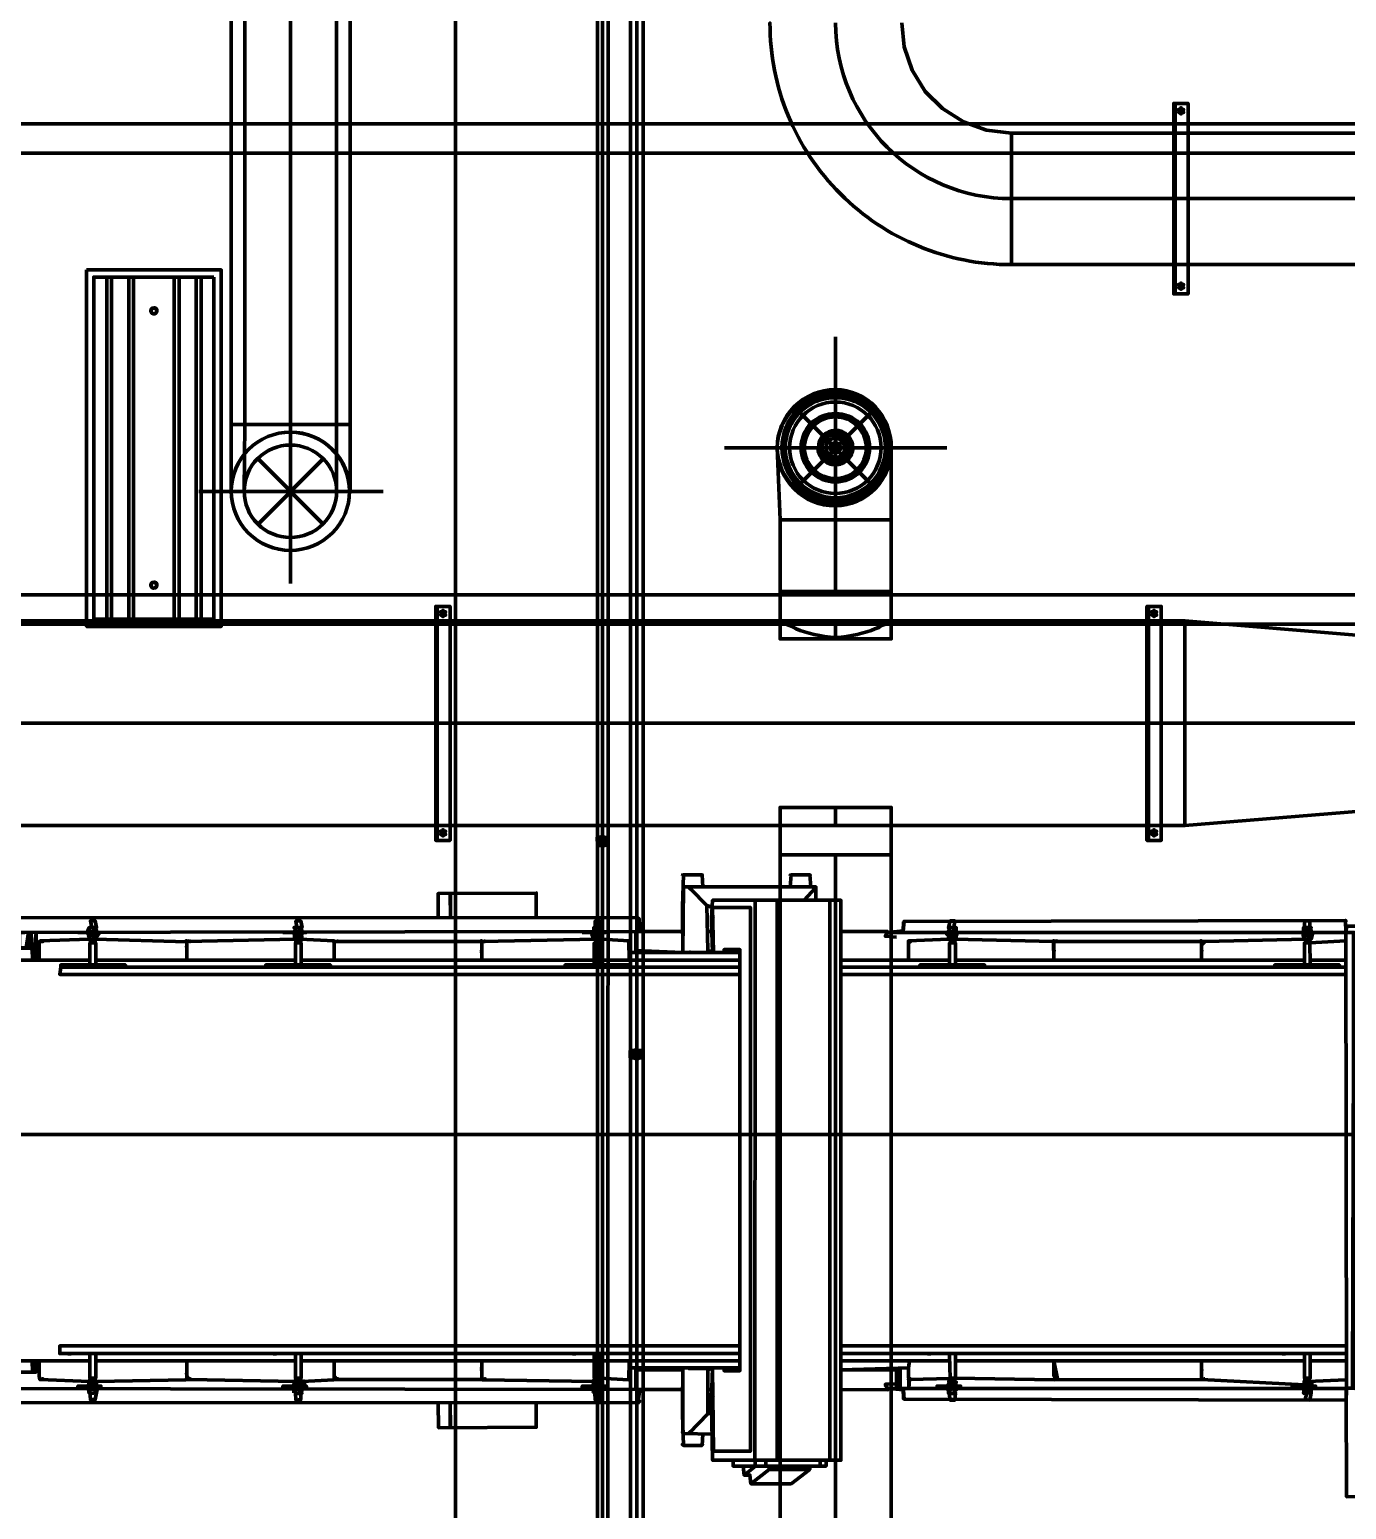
# Model space of a CAD drawing. Extents: x 0 to 1153, y 0 to 816.
# Drawn here: x 529.35 to 558.45, y 500.72 to 533.44 of the extents above; entities that cross this region are included whole.
import ezdxf

# ---------------------------------------------------------------- set-up
doc = ezdxf.new("R2010")
doc.units = 0
doc.header["$MEASUREMENT"] = 0
for name, color, linetype in [('Arch', 7, 'Continuous'), ('EQUIPMENTS', 7, 'Continuous'), ('Hatch', 7, 'Continuous'), ('HVAC', 7, 'Continuous'), ('PIPE', 7, 'Continuous')]:
    doc.layers.add(name, color=color, linetype=linetype)

msp = doc.modelspace()

# ---------------------------------------------------------------- linework, layer by layer
at = {"layer": 'Arch', "color": 11, "linetype": 'Continuous', "lineweight": 211}
msp.add_line((538.755, 361.77), (538.755, 717.391), dxfattribs=at)
at = {"layer": 'EQUIPMENTS', "color": 251, "linetype": 'Continuous', "lineweight": 211}
msp.add_line((113.961, 509.016), (613.981, 509.016), dxfattribs=at)
for points in [[(113.961, 533.94), (486.188, 533.94), (486.505, 531.357), (645.329, 531.357)], [(113.961, 533.294), (486.188, 533.294), (486.505, 530.712), (645.329, 530.712)], [(113.961, 523.526), (486.188, 523.526), (486.505, 520.943), (632.852, 520.943)], [(113.961, 522.88), (486.188, 522.88), (486.505, 520.298), (632.852, 520.298)]]:
    msp.add_lwpolyline(points, dxfattribs=at)
at = {"layer": 'Hatch', "color": 5, "linetype": 'Continuous', "lineweight": 211}
for p, q in [((531.051, 527.971), (531.051, 520.404)), ((531.156, 527.971), (531.156, 520.404)), ((531.537, 527.971), (531.537, 520.404)), ((531.643, 527.971), (531.643, 520.404)), ((532.543, 527.971), (532.543, 520.404)), ((532.649, 527.971), (532.649, 520.404)), ((533.03, 527.971), (533.03, 520.404)), ((533.135, 527.971), (533.135, 520.404))]:
    msp.add_line(p, q, dxfattribs=at)
at = {"layer": 'Hatch', "color": 251, "linetype": 'Continuous', "lineweight": 211}
for p, q in [((543.772, 514.032), (543.782, 514.032)), ((545.867, 501.809), (545.867, 514.191)), ((547.031, 514.191), (547.031, 501.809)), ((530.691, 513.736), (530.797, 513.736)), ((535.231, 513.736), (535.337, 513.736)), ((541.846, 513.736), (541.941, 513.736)), ((543.772, 513.937), (543.782, 513.937)), ((543.782, 513.853), (543.772, 513.853)), ((549.688, 513.736), (549.794, 513.736)), ((557.53, 513.736), (557.636, 513.736)), ((535.358, 513.514), (535.358, 513.503)), ((541.972, 513.514), (541.972, 513.503)), ((544.333, 513.503), (544.438, 513.503)), ((541.803, 513.334), (541.814, 513.334)), ((544.798, 513.101), (544.798, 513.038)), ((557.498, 513.334), (557.509, 513.334)), ((530.013, 512.71), (545.042, 512.71)), ((530.225, 512.71), (530.225, 512.762)), ((530.807, 512.868), (535.22, 512.868)), ((534.765, 512.71), (534.765, 512.762)), ((535.347, 512.868), (541.824, 512.868)), ((541.38, 512.71), (541.38, 512.762)), ((541.962, 512.868), (545.042, 512.868)), ((547.275, 512.868), (549.677, 512.868)), ((558.43, 512.71), (547.275, 512.71)), ((549.222, 512.71), (549.222, 512.762)), ((549.804, 512.868), (557.519, 512.868)), ((557.064, 512.71), (557.064, 512.762)), ((557.646, 512.868), (558.43, 512.868)), ((558.43, 512.551), (547.275, 512.551)), ((558.43, 504.338), (547.275, 504.338)), ((530.225, 504.169), (530.225, 504.127)), ((530.807, 504.01), (535.22, 504.01)), ((534.765, 504.169), (534.765, 504.127)), ((535.347, 504.01), (541.824, 504.01)), ((541.38, 504.169), (541.38, 504.127)), ((541.962, 504.01), (545.042, 504.01)), ((558.43, 504.169), (547.275, 504.169)), ((547.275, 504.01), (549.677, 504.01)), ((549.222, 504.169), (549.222, 504.127)), ((549.804, 504.01), (557.519, 504.01)), ((557.064, 504.169), (557.064, 504.127)), ((557.646, 504.01), (558.43, 504.01)), ((544.798, 503.851), (544.798, 503.788)), ((548.587, 503.396), (548.587, 503.851)), ((557.668, 503.555), (557.668, 503.544)), ((544.333, 503.375), (544.438, 503.375)), ((549.667, 503.375), (549.656, 503.375)), ((541.941, 503.142), (541.846, 503.142)), ((543.772, 503.026), (543.782, 503.026)), ((543.772, 502.952), (543.782, 502.952)), ((549.794, 503.153), (549.688, 503.153)), ((545.613, 501.682), (545.613, 501.809)), ((546.82, 501.809), (546.82, 501.682))]:
    msp.add_line(p, q, dxfattribs=at)
at = {"layer": 'Hatch', "color": 5, "linetype": 'Continuous', "lineweight": 211}
for points in [[(530.606, 528.129), (530.606, 520.245), (533.58, 520.245), (533.58, 528.129)], [(533.421, 527.971), (530.765, 527.971), (530.765, 520.404), (533.421, 520.404)], [(532.093, 527.293), (532.158, 527.246), (532.158, 527.203), (532.129, 527.166), (532.087, 527.156), (532.048, 527.172), (532.026, 527.208), (532.03, 527.251), (532.061, 527.286), (532.104, 527.292), (532.142, 527.273), (532.161, 527.236), (532.154, 527.193), (532.12, 527.161), (532.076, 527.158), (532.037, 527.184), (532.024, 527.225), (532.037, 527.265), (532.093, 527.293)], [(532.093, 521.229), (532.158, 521.182), (532.158, 521.139), (532.129, 521.102), (532.087, 521.092), (532.048, 521.108), (532.026, 521.144), (532.03, 521.187), (532.061, 521.221), (532.104, 521.228), (532.142, 521.209), (532.161, 521.172), (532.154, 521.129), (532.12, 521.097), (532.076, 521.094), (532.037, 521.12), (532.024, 521.16), (532.037, 521.201), (532.093, 521.229)]]:
    msp.add_lwpolyline(points, close=True, dxfattribs=at)
at = {"layer": 'Hatch', "color": 251, "linetype": 'Continuous', "lineweight": 211}
for points in [[(544.227, 514.488), (544.206, 514.752), (543.793, 514.752), (543.772, 514.054), (543.772, 513.853), (543.782, 513.038)], [(546.608, 514.488), (546.587, 514.752), (546.174, 514.752), (546.153, 514.488)], [(538.374, 513.81), (538.374, 514.339), (540.544, 514.35), (540.544, 513.81), (540.544, 514.35), (540.523, 514.361)], [(538.649, 513.81), (538.639, 514.339), (538.649, 513.81), (538.649, 514.35), (538.649, 514.35)], [(546.724, 514.191), (546.724, 514.488), (543.793, 514.488), (543.782, 513.038), (542.745, 513.08), (542.745, 513.482)], [(543.962, 514.435), (543.909, 514.488), (543.962, 514.435), (544.311, 514.075), (544.333, 513.08), (544.46, 513.038), (544.438, 514.032), (544.311, 514.075), (544.301, 514.085)], [(546.46, 514.191), (546.714, 514.466), (546.714, 514.466)], [(544.46, 514.032), (545.274, 514.032), (545.274, 502.01), (544.46, 502.01), (544.438, 503.841), (543.909, 503.841), (543.941, 503.841)], [(544.438, 502.846), (544.333, 502.835), (544.333, 503.809), (544.438, 503.851), (544.417, 503.185), (544.417, 503.089), (544.438, 501.809), (547.275, 501.809), (547.275, 514.191), (544.438, 514.191), (544.417, 513.789), (544.417, 513.704), (544.438, 513.038), (543.941, 513.038)], [(545.38, 514.191), (545.37, 501.809), (545.391, 501.682), (545.137, 501.481), (545.116, 501.682)], [(527.749, 513.525), (527.759, 513.747), (527.801, 513.8), (542.777, 513.81), (542.819, 513.778), (542.83, 513.514), (542.809, 513.493)], [(532.881, 513.292), (532.818, 513.27), (532.818, 513.165), (532.818, 512.868), (532.818, 513.27), (530.797, 513.334), (530.68, 513.334), (530.648, 513.419), (530.839, 513.419), (530.839, 513.482), (530.786, 513.503), (530.839, 513.503), (530.648, 513.503), (530.67, 513.588), (530.828, 513.588), (530.797, 513.736), (530.691, 513.736), (530.722, 513.588), (530.659, 513.588), (530.617, 513.482), (530.659, 513.408), (530.68, 513.334), (530.691, 513.27), (530.797, 513.249), (530.797, 513.334), (530.871, 513.44), (530.828, 513.514), (530.797, 513.588), (530.744, 513.482), (530.775, 513.408), (530.744, 513.334), (530.797, 513.334)], [(535.199, 513.588), (535.22, 513.514), (535.199, 513.588), (535.369, 513.588), (535.337, 513.736), (535.231, 513.736), (535.252, 513.588)], [(545.042, 513.038), (542.597, 513.038), (542.597, 512.868), (542.586, 513.292), (541.983, 513.334), (541.962, 513.408), (541.994, 513.503), (541.793, 513.503), (541.771, 513.44), (541.814, 513.334), (541.941, 513.334), (541.941, 513.27), (541.846, 513.249), (541.888, 513.334), (541.941, 513.334), (541.962, 513.408), (541.888, 513.482), (541.972, 513.514), (541.983, 513.588), (541.92, 513.588), (541.941, 513.736), (541.846, 513.736), (541.846, 513.588), (541.92, 513.588), (541.92, 513.514), (541.972, 513.514), (541.962, 513.408), (541.793, 513.419), (541.856, 513.408), (541.962, 513.408), (541.941, 513.419)], [(558.758, 513.62), (558.451, 513.62), (558.44, 513.482), (558.61, 513.482), (558.578, 503.407), (558.43, 503.407), (558.631, 503.396), (558.599, 513.482), (558.44, 513.482), (548.312, 513.482), (548.651, 513.514), (548.672, 513.726), (558.419, 513.747), (558.44, 513.482), (558.408, 513.482)], [(548.651, 513.514), (548.661, 513.715), (548.661, 513.715)], [(552.048, 513.292), (551.974, 513.281), (551.984, 512.868), (551.984, 513.207), (551.974, 513.281), (549.772, 513.334), (549.772, 513.408), (549.772, 513.514), (549.772, 513.588), (549.709, 513.588), (549.656, 513.588), (549.688, 513.736), (549.794, 513.736), (549.772, 513.588), (549.825, 513.588), (549.825, 513.514), (549.825, 513.408), (549.825, 513.334), (549.794, 513.27), (549.688, 513.249), (549.73, 513.334), (549.794, 513.334), (549.656, 513.334), (548.767, 513.292), (548.767, 512.868)], [(557.615, 513.334), (557.615, 513.408), (557.594, 513.514), (557.668, 513.514), (557.488, 513.503), (557.488, 513.419), (557.519, 513.334), (557.668, 513.334), (557.699, 513.44), (557.668, 513.514), (557.636, 513.588), (557.636, 513.736), (557.53, 513.736), (557.509, 513.588), (557.519, 513.514), (557.583, 513.503), (557.678, 513.482), (557.678, 513.419), (557.488, 513.419), (557.541, 513.408), (557.498, 513.334), (557.551, 513.334), (555.318, 513.281), (555.244, 513.207), (555.244, 512.868), (555.244, 513.281), (555.318, 513.281), (555.308, 513.292)], [(527.886, 513.45), (527.886, 513.112), (527.24, 513.112), (527.272, 513.482), (542.819, 513.503), (543.782, 513.503)], [(529.241, 513.482), (529.124, 513.482), (529.124, 513.143), (528.627, 513.143), (529.124, 513.143), (529.272, 513.143), (529.325, 513.482), (529.336, 513.143), (529.283, 513.143), (529.336, 513.133), (529.378, 513.482), (529.399, 513.122), (529.421, 512.868), (529.463, 513.133), (529.495, 513.482), (529.495, 513.112), (529.558, 513.122), (529.463, 513.143), (529.558, 513.143), (529.495, 513.165), (529.019, 513.133), (527.981, 513.122)], [(530.415, 513.482), (530.924, 513.482), (530.924, 513.482)], [(530.828, 513.419), (530.722, 513.419), (530.722, 513.419)], [(532.807, 513.281), (535.22, 513.334), (535.252, 513.419), (535.189, 513.408)], [(534.945, 513.482), (535.464, 513.482), (535.464, 513.482)], [(535.358, 513.419), (535.284, 513.408), (535.21, 513.408), (535.358, 513.419), (535.379, 513.482), (535.326, 513.503), (535.379, 513.503), (535.189, 513.503), (535.199, 513.419), (535.199, 513.334), (535.369, 513.334), (535.358, 513.419), (535.369, 513.514), (535.326, 513.588), (535.284, 513.482), (535.284, 513.408), (535.337, 513.334), (535.337, 513.27), (535.231, 513.249), (535.22, 513.334), (535.273, 513.334), (535.326, 513.334), (536.067, 513.292), (536.078, 513.207), (536.078, 512.868), (536.078, 513.281), (536.152, 513.281), (536.141, 513.292)], [(541.867, 513.334), (541.803, 513.334), (541.803, 513.408), (541.856, 513.408), (541.867, 513.334), (539.337, 513.281), (539.401, 513.281), (539.401, 513.292)], [(541.56, 513.482), (542.078, 513.482), (542.078, 513.482)], [(541.835, 513.514), (541.803, 513.514), (541.814, 513.514)], [(541.814, 513.588), (541.814, 513.503), (541.867, 513.503), (541.814, 513.588), (541.983, 513.588)], [(541.814, 513.419), (541.814, 513.419), (541.814, 513.408)], [(548.502, 513.376), (548.259, 513.398), (548.301, 513.503), (547.275, 513.503)], [(548.301, 513.503), (548.259, 513.398), (548.259, 513.398)], [(549.402, 513.482), (549.921, 513.482), (549.921, 513.482)], [(549.783, 513.503), (549.73, 513.503), (549.783, 513.503), (549.836, 513.503), (549.645, 513.503), (549.614, 513.44), (549.836, 513.419), (549.836, 513.503)], [(549.825, 513.588), (549.656, 513.588), (549.677, 513.514), (549.656, 513.588)], [(549.677, 513.514), (549.667, 513.503), (549.677, 513.503)], [(557.244, 513.482), (557.763, 513.482), (557.763, 513.482)], [(557.615, 513.514), (557.572, 513.588), (557.668, 513.588), (557.498, 513.588), (557.498, 513.503), (557.519, 513.514)], [(557.498, 513.408), (557.509, 513.419), (557.498, 513.419)], [(565.88, 502.878), (565.863, 501.024), (558.451, 501.004), (558.44, 503.407), (558.451, 503.259), (558.43, 513.62)], [(530.68, 512.868), (529.008, 512.868), (529.008, 513.122), (529.389, 513.133)], [(529.558, 513.122), (529.484, 513.133), (529.484, 512.868)], [(529.495, 513.101), (529.495, 513.122), (529.495, 513.091)], [(529.558, 512.868), (529.558, 513.207), (529.558, 513.281), (529.632, 513.281), (529.622, 513.292)], [(529.569, 513.292), (530.67, 513.334), (530.722, 513.334)], [(530.68, 512.762), (530.68, 513.249), (530.807, 513.249), (530.807, 512.762)], [(535.22, 512.762), (535.22, 513.249), (535.347, 513.249), (535.347, 512.762)], [(536.067, 513.281), (539.327, 513.281), (539.327, 513.281)], [(541.824, 512.762), (541.824, 513.249), (541.962, 513.249), (541.962, 512.762)], [(544.692, 513.038), (544.692, 513.101), (545.042, 513.101), (545.042, 503.788), (544.692, 503.788), (544.692, 503.851)], [(549.677, 512.762), (549.677, 513.249), (549.804, 513.249), (549.804, 512.762)], [(551.974, 513.281), (555.233, 513.281), (555.233, 513.281)], [(551.984, 513.08), (551.984, 513.08), (551.984, 513.08)], [(555.244, 513.08), (555.244, 513.08), (555.244, 513.08)], [(557.519, 512.762), (557.519, 513.249), (557.646, 513.249)], [(558.43, 513.292), (557.636, 513.249), (557.53, 513.249), (557.572, 513.334), (557.636, 513.334), (557.636, 513.27), (557.646, 512.762)], [(530.68, 504.01), (528.997, 504.01), (528.997, 512.868)], [(545.042, 512.551), (530.013, 512.551), (530.035, 512.71), (530.035, 512.762), (531.463, 512.762), (531.463, 512.71)], [(535.993, 512.71), (535.993, 512.762), (534.564, 512.762), (534.564, 512.71)], [(542.608, 512.71), (542.608, 512.762), (541.179, 512.762), (541.179, 512.71)], [(550.45, 512.71), (550.45, 512.762), (549.021, 512.762), (549.021, 512.71)], [(558.292, 512.71), (558.292, 512.762), (556.863, 512.762), (556.863, 512.71)], [(545.042, 504.338), (530.013, 504.338), (530.013, 504.169), (545.042, 504.169)], [(529.008, 504.01), (529.008, 503.756), (529.484, 503.756), (529.484, 504.01)], [(529.399, 504.01), (529.421, 503.756), (529.421, 504.01)], [(529.558, 504.01), (529.558, 503.671), (529.569, 503.597), (530.67, 503.555), (530.765, 503.555), (530.797, 503.618), (530.691, 503.629), (530.659, 503.555), (530.648, 503.47), (530.839, 503.47), (530.839, 503.375), (530.744, 503.375), (530.67, 503.375), (530.68, 503.301), (530.691, 503.153), (530.797, 503.153), (530.828, 503.301), (530.775, 503.375), (530.744, 503.449), (530.775, 503.544), (530.828, 503.555), (530.659, 503.555), (530.659, 503.47), (530.617, 503.396), (530.839, 503.375), (530.828, 503.301), (530.701, 503.29), (530.828, 503.301), (530.828, 503.301), (530.828, 503.301), (530.807, 503.29)], [(530.035, 504.169), (531.463, 504.169), (531.463, 504.169)], [(530.68, 504.127), (530.68, 503.629), (530.807, 503.629), (530.807, 504.127)], [(535.443, 503.587), (535.4, 503.449), (535.379, 503.375), (535.326, 503.375), (535.273, 503.375), (535.21, 503.375), (535.22, 503.301), (535.231, 503.142), (535.337, 503.153), (535.337, 503.29), (535.242, 503.29), (535.369, 503.29), (535.316, 503.29), (535.305, 503.375), (535.284, 503.449), (535.4, 503.449), (535.189, 503.47), (535.22, 503.544), (535.231, 503.629), (535.337, 503.618), (535.337, 503.555), (535.231, 503.555), (532.881, 503.597), (532.818, 503.671), (532.818, 504.01), (532.818, 503.597), (532.881, 503.597), (532.881, 503.587)], [(534.564, 504.169), (535.993, 504.169), (535.993, 504.169)], [(535.22, 504.127), (535.22, 503.629), (535.347, 503.629), (535.347, 504.127)], [(539.401, 503.597), (539.337, 503.597), (539.337, 503.671), (539.337, 504.01), (539.337, 503.597), (536.141, 503.597), (536.078, 503.671), (536.078, 504.01), (536.078, 503.597), (536.141, 503.597), (536.141, 503.587)], [(541.179, 504.169), (542.608, 504.169), (542.608, 504.169)], [(541.824, 504.127), (541.824, 503.629), (541.962, 503.629)], [(541.962, 504.127), (541.941, 503.629), (541.983, 503.544), (541.994, 503.47), (541.835, 503.481), (541.846, 503.555), (541.846, 503.618), (541.941, 503.629), (542.586, 503.587), (542.597, 504.01), (542.597, 503.851), (545.042, 503.851)], [(548.788, 504.01), (548.767, 503.851), (548.778, 503.407), (548.788, 503.597), (549.688, 503.618), (549.794, 503.629), (551.995, 503.587), (555.233, 503.597), (555.308, 503.608), (555.318, 503.608)], [(549.021, 504.169), (550.45, 504.169), (550.45, 504.169)], [(549.772, 503.375), (549.804, 503.29), (549.794, 503.142), (549.688, 503.142), (549.667, 503.29), (549.656, 503.375), (549.709, 503.375), (549.645, 503.396), (549.656, 503.29), (549.804, 503.29), (549.772, 503.375), (549.836, 503.375), (549.614, 503.396), (549.645, 503.47), (549.73, 503.47), (549.804, 503.47), (549.825, 503.544), (549.762, 503.544), (549.741, 503.449), (549.772, 503.375), (549.772, 503.375), (549.857, 503.396), (549.857, 503.449), (549.645, 503.47), (549.677, 503.544), (549.688, 503.629), (549.677, 504.127)], [(549.804, 504.127), (549.804, 503.629), (549.677, 503.629)], [(552.058, 503.608), (551.984, 504.01), (551.984, 503.671), (552.058, 503.608), (552.058, 503.608)], [(558.292, 504.169), (556.863, 504.169), (556.863, 504.169)], [(557.519, 504.127), (557.519, 503.629), (557.646, 503.629), (557.646, 504.127)], [(529.198, 503.756), (529.389, 503.756), (529.399, 503.756)], [(529.558, 503.597), (529.632, 503.608), (529.632, 503.608)], [(532.807, 503.587), (530.828, 503.555), (530.828, 503.47), (530.775, 503.481), (530.68, 503.47), (530.67, 503.47)], [(532.818, 503.724), (532.818, 503.724), (532.818, 503.724)], [(535.347, 503.29), (535.369, 503.375), (535.157, 503.396), (535.189, 503.481), (535.305, 503.47), (535.305, 503.544), (535.358, 503.555), (535.199, 503.555), (535.189, 503.481), (535.189, 503.481)], [(535.199, 503.555), (535.189, 503.544), (535.199, 503.544)], [(536.067, 503.587), (535.369, 503.555), (535.369, 503.481), (535.358, 503.47)], [(539.348, 503.587), (541.814, 503.555)], [(541.962, 503.29), (541.983, 503.375), (541.771, 503.396), (541.803, 503.47), (541.962, 503.555), (541.824, 503.555), (541.888, 503.555), (541.814, 503.587), (541.803, 503.47), (541.803, 503.47)], [(542.745, 503.396), (542.745, 503.809), (543.782, 503.809), (543.782, 502.401), (544.438, 502.391)], [(544.227, 502.391), (544.206, 502.137), (543.793, 502.137), (543.772, 502.825), (543.772, 503.026), (543.782, 503.851)], [(548.788, 503.851), (547.275, 503.809), (548.502, 503.809), (548.502, 503.396)], [(549.825, 503.555), (549.677, 503.544), (549.656, 503.47), (549.667, 503.47)], [(549.772, 503.544), (549.794, 503.555), (549.772, 503.555)], [(551.984, 503.809), (551.984, 503.809), (551.984, 503.809)], [(555.244, 503.809), (555.244, 503.809), (555.244, 503.809)], [(555.244, 503.597), (557.519, 503.481), (557.519, 503.481)], [(558.43, 503.587), (557.594, 503.555), (557.53, 503.555), (557.53, 503.618), (557.636, 503.629), (557.594, 503.555), (557.583, 503.449), (557.615, 503.375), (557.668, 503.375), (557.699, 503.449), (557.668, 503.544), (557.509, 503.555), (557.519, 503.47), (557.678, 503.47), (557.604, 503.47), (557.53, 503.47), (557.456, 503.396), (557.551, 503.375), (557.615, 503.375), (557.668, 503.375), (557.668, 503.301), (557.636, 503.142), (557.53, 503.153), (557.636, 503.142)], [(527.272, 503.396), (542.819, 503.375), (543.782, 503.375)], [(542.83, 503.375), (542.787, 503.079), (527.791, 503.089), (527.749, 503.153), (527.77, 503.1), (527.823, 503.079), (527.77, 503.1), (527.749, 503.153), (527.759, 503.396), (527.886, 503.407)], [(530.415, 503.396), (530.415, 503.449), (530.924, 503.449), (530.924, 503.396)], [(530.659, 503.29), (530.648, 503.375), (530.648, 503.375)], [(534.945, 503.396), (534.945, 503.449), (535.464, 503.449), (535.464, 503.396)], [(535.189, 503.301), (535.189, 503.375), (535.189, 503.375)], [(541.56, 503.396), (541.56, 503.449), (542.078, 503.449), (542.078, 503.396)], [(541.803, 503.301), (541.814, 503.375), (541.814, 503.375)], [(541.92, 503.47), (541.983, 503.481), (541.983, 503.481)], [(547.275, 503.375), (548.312, 503.364), (548.259, 503.491), (548.502, 503.502)], [(548.312, 503.396), (548.259, 503.46), (548.259, 503.46)], [(558.43, 503.142), (548.672, 503.163), (548.661, 503.364), (548.312, 503.396), (558.408, 503.396), (558.419, 503.386)], [(548.651, 503.396), (548.661, 503.163), (548.661, 503.163)], [(548.767, 503.407), (548.767, 503.396), (548.778, 503.407)], [(549.402, 503.396), (549.402, 503.449), (549.921, 503.449), (549.921, 503.396)], [(549.677, 503.301), (549.751, 503.29), (549.751, 503.29)], [(549.772, 503.481), (549.836, 503.47), (549.836, 503.47)], [(557.244, 503.396), (557.244, 503.449), (557.763, 503.449), (557.763, 503.396)], [(557.615, 503.301), (557.668, 503.301), (557.498, 503.29), (557.509, 503.375), (557.678, 503.396)], [(557.519, 503.301), (557.498, 503.375), (557.498, 503.375)], [(557.53, 503.142), (557.572, 503.29), (557.615, 503.375)], [(557.615, 503.481), (557.636, 503.47), (557.615, 503.47)], [(530.691, 503.153), (530.701, 503.142), (530.797, 503.142)], [(535.231, 503.142), (535.337, 503.153), (535.326, 503.142)], [(540.544, 502.539), (540.544, 503.079), (540.544, 502.539), (538.385, 502.528), (538.374, 503.079)], [(538.639, 503.079), (538.639, 502.539), (538.639, 503.079), (538.649, 502.539)], [(543.962, 502.444), (543.92, 502.412), (544.333, 502.835), (544.333, 502.846)], [(543.793, 502.391), (543.772, 502.446), (543.772, 502.446)], [(544.894, 501.809), (544.894, 501.682), (546.947, 501.682), (546.947, 501.809)], [(546.587, 501.608), (546.174, 501.29), (545.285, 501.29), (545.687, 501.608)], [(546.587, 501.682), (546.587, 501.608), (545.687, 501.608), (545.687, 501.682)], [(545.285, 501.29), (545.264, 501.481), (545.137, 501.481)]]:
    msp.add_lwpolyline(points, dxfattribs=at)
for points in [[(543.772, 514.736), (543.775, 514.746), (543.784, 514.752), (543.788, 514.752)], [(544.2, 514.752), (544.21, 514.749), (544.216, 514.74), (544.216, 514.736)], [(546.153, 514.736), (546.156, 514.746), (546.165, 514.752), (546.169, 514.752)], [(546.582, 514.752), (546.591, 514.749), (546.597, 514.74), (546.597, 514.736)], [(544.46, 513.842), (544.449, 513.842), (544.428, 513.821), (544.417, 513.789)], [(558.419, 513.747), (558.419, 513.736), (558.43, 513.736), (558.44, 513.726)], [(530.67, 513.419), (530.659, 513.408), (530.67, 513.419)], [(530.67, 513.503), (530.67, 513.503), (530.68, 513.514)], [(530.807, 513.503), (530.818, 513.503), (530.828, 513.514)], [(549.667, 513.419), (549.656, 513.408), (549.677, 513.408), (549.677, 513.419), (549.656, 513.408), (549.656, 513.334), (549.709, 513.334), (549.677, 513.334), (549.709, 513.419)], [(549.794, 513.419), (549.783, 513.408), (549.815, 513.419), (549.825, 513.408), (549.804, 513.419)], [(557.636, 513.419), (557.625, 513.408), (557.657, 513.419), (557.668, 513.408), (557.646, 513.419)], [(539.337, 513.207), (539.348, 513.281), (539.337, 513.281), (539.337, 512.868)], [(539.337, 513.038), (539.337, 513.038), (539.337, 513.08)], [(542.586, 513.281), (542.576, 513.27), (542.597, 513.281)], [(548.788, 513.292), (548.799, 513.281), (548.809, 513.281), (548.809, 513.27), (548.799, 513.27), (548.788, 513.281)], [(555.244, 504.01), (555.244, 503.597), (555.244, 503.671)], [(539.337, 503.809), (539.337, 503.809), (539.337, 503.851)], [(548.799, 503.608), (548.788, 503.587), (548.788, 503.597), (548.799, 503.597), (548.799, 503.608), (548.809, 503.608), (548.809, 503.618), (548.799, 503.608), (548.767, 503.597)], [(549.667, 503.555), (549.677, 503.555), (549.656, 503.555)], [(557.615, 503.544), (557.615, 503.555), (557.615, 503.544), (557.594, 503.555)], [(541.92, 503.375), (541.92, 503.301), (541.93, 503.301), (541.93, 503.29), (541.983, 503.301), (541.972, 503.301), (541.972, 503.29), (541.824, 503.29), (541.824, 503.301), (541.846, 503.301), (541.846, 503.29), (541.909, 503.29), (541.909, 503.301), (541.941, 503.29), (541.941, 503.153), (541.846, 503.142), (541.835, 503.301), (541.824, 503.375), (541.888, 503.396), (541.92, 503.47), (541.962, 503.47), (542.015, 503.449), (541.994, 503.375), (541.941, 503.375)], [(544.46, 503.237), (544.449, 503.237), (544.417, 503.185)], [(542.787, 503.079), (542.809, 503.089), (542.809, 503.1), (542.83, 503.121)], [(543.788, 502.147), (543.778, 502.15), (543.772, 502.158), (543.772, 502.163)], [(544.216, 502.163), (544.213, 502.154), (544.204, 502.148), (544.2, 502.147)]]:
    msp.add_lwpolyline(points, close=True, dxfattribs=at)
for p in [(535.199, 513.588), (529.632, 513.281), (529.632, 513.281), (532.807, 513.292), (532.818, 513.27), (532.818, 513.165), (532.892, 513.281), (532.892, 513.281), (536.067, 513.292), (536.152, 513.281), (539.327, 513.292), (539.337, 513.08), (539.337, 513.038), (539.401, 513.281), (542.586, 513.292), (543.941, 513.038), (551.974, 513.292), (551.984, 513.08), (552.058, 513.281), (555.233, 513.292), (555.244, 513.08), (529.622, 503.597), (529.632, 503.608), (532.818, 503.724), (532.818, 503.618), (532.881, 503.597), (532.892, 503.608), (535.199, 503.555), (536.152, 503.608), (539.327, 503.597), (539.337, 503.851), (539.337, 503.809), (539.401, 503.597), (539.411, 503.608), (551.984, 503.809), (555.244, 503.809), (535.199, 503.47), (541.814, 503.47), (541.814, 503.375)]:
    msp.add_point(p, dxfattribs=at)
at = {"layer": 'HVAC', "color": 6, "linetype": 'Continuous', "lineweight": 211}
for p, q in [((547.158, 521.727), (547.158, 526.648)), ((535.115, 521.197), (535.115, 525.272)), ((546.29, 525.06), (548.026, 523.314)), ((548.026, 525.06), (546.29, 523.314)), ((544.703, 524.193), (549.614, 524.193)), ((534.395, 523.949), (535.834, 522.51)), ((535.834, 523.949), (534.395, 522.51)), ((533.083, 523.229), (537.157, 523.229)), ((545.952, 520.351), (545.931, 520.372)), ((548.333, 520.34), (548.291, 520.319))]:
    msp.add_line(p, q, dxfattribs=at)
for points in [[(535.109, 524.542, -0.414213), (536.427, 523.229), (536.427, 524.711), (536.427, 539.676), (533.802, 539.676), (533.802, 524.711), (533.802, 523.235, -0.414218), (535.109, 524.542, -0.414213), (536.416, 523.235, -0.414219), (535.109, 521.928, -0.414225), (533.802, 523.235, -0.414218), (535.109, 524.542, 0.414218), (533.802, 523.235, 0.414225), (535.109, 521.928, 0.414219), (536.416, 523.235, 0.414213)], [(547.153, 525.209, 0.414206), (546.142, 524.198, -0.414206), (547.153, 525.208, -0.414206), (548.164, 524.198, 0.414206)], [(547.153, 524.954, 0.414204), (546.396, 524.198, -0.414204), (547.153, 524.954, -0.414183), (547.91, 524.198, 0.414183)], [(547.153, 523.505, 0.414214), (547.846, 524.198, 0.414194), (547.153, 524.891, 0.414216), (546.46, 524.198, 0.414237), (547.153, 523.483, 0.414236), (547.867, 524.198, 0.414205), (547.153, 524.912, 0.414205), (546.439, 524.198, -0.414205), (547.153, 524.912, -0.414205), (547.857, 524.198, 0.414209), (547.153, 524.902, 0.414209), (546.47, 524.198, 0.414219), (547.153, 523.515, 0.414222), (547.836, 524.198, -0.414222), (547.153, 523.515, -0.414219), (546.439, 524.198, 0.414236), (547.153, 523.441, 0.414213), (547.91, 524.198, -0.414213), (547.153, 523.441, -0.414233), (546.396, 524.198, 0.414233), (547.153, 523.483, 0.414236), (547.857, 524.198, -0.414209), (547.153, 523.483, -0.414236), (546.449, 524.198, 0.414209)], [(547.153, 524.88, 0.414199), (546.47, 524.198, -0.414199), (547.153, 524.88, -0.414201), (547.835, 524.198, 0.414201)], [(547.153, 523.822, 0.414241), (547.528, 524.198, 0.414204), (547.153, 524.574, 0.4142), (546.777, 524.198, -0.4142), (547.153, 524.573, -0.414204), (547.539, 524.198, 0.41417), (547.153, 524.583, 0.41421), (546.777, 524.198, 0.414237), (547.153, 523.822, 0.414241), (547.539, 524.198, -0.414227), (547.153, 523.822, -0.414237), (546.767, 524.198, 0.414267)], [(547.444, 524.198), (547.436, 524.128), (547.412, 524.064), (547.374, 524.008), (547.306, 523.95), (547.245, 523.922), (547.177, 523.908), (547.083, 523.915), (547.019, 523.939), (546.964, 523.977), (546.906, 524.044), (546.877, 524.106), (546.863, 524.174), (546.863, 524.174), (546.877, 524.106), (546.906, 524.044), (546.964, 523.977), (547.019, 523.939), (547.083, 523.915), (547.153, 523.886), (547.102, 523.89), (547.032, 523.91), (546.969, 523.946), (546.916, 523.995), (546.876, 524.054), (546.85, 524.123), (546.851, 524.198), (546.852, 524.223), (546.841, 524.198), (546.85, 524.123), (546.876, 524.054), (546.916, 523.995), (546.969, 523.946), (547.032, 523.91), (547.102, 523.89), (547.177, 523.908), (547.245, 523.922), (547.306, 523.95), (547.374, 524.008), (547.412, 524.064), (547.436, 524.128), (547.444, 524.198), (547.436, 524.128), (547.412, 524.064), (547.374, 524.008), (547.306, 523.95), (547.245, 523.922), (547.177, 523.908), (547.106, 523.911), (547.04, 523.93), (546.981, 523.963), (546.918, 524.026), (546.885, 524.084), (546.866, 524.151), (546.863, 524.174), (546.885, 524.084), (546.918, 524.026), (546.981, 523.963), (547.04, 523.93), (547.106, 523.911), (547.177, 523.908), (547.245, 523.922), (547.306, 523.95), (547.374, 524.008), (547.412, 524.064), (547.436, 524.128), (547.444, 524.198), (547.436, 524.128), (547.412, 524.064), (547.374, 524.008), (547.325, 523.963), (547.266, 523.93), (547.2, 523.911), (547.129, 523.908), (547.061, 523.922), (547, 523.95), (546.947, 523.992), (546.906, 524.044), (546.877, 524.106), (546.863, 524.174), (546.863, 524.174), (546.877, 524.106), (546.906, 524.044), (546.964, 523.977), (547.019, 523.939), (547.083, 523.915), (547.153, 523.886), (547.102, 523.89), (547.032, 523.91), (546.969, 523.946), (546.916, 523.995), (546.876, 524.054), (546.85, 524.123), (546.841, 524.198), (546.85, 524.123), (546.876, 524.054), (546.916, 523.995), (546.969, 523.946), (547.032, 523.91), (547.102, 523.89), (547.153, 523.896), (547.081, 523.905), (547.014, 523.93), (546.957, 523.969), (546.91, 524.02), (546.875, 524.08), (546.855, 524.149), (546.855, 524.247), (546.875, 524.315), (546.91, 524.376), (546.957, 524.427), (547.014, 524.466), (547.081, 524.491), (547.128, 524.498), (547.153, 524.488, 0.414204), (546.863, 524.198, -0.414204), (547.153, 524.49, -0.414156), (547.445, 524.198, 0.414156), (547.153, 524.488, 0.414204), (546.841, 524.198, -0.414228), (547.153, 524.49, -0.414156), (547.465, 524.198, 0.414227), (547.153, 524.51, 0.414228), (546.855, 524.149), (546.875, 524.08), (546.91, 524.02), (546.957, 523.969), (547.014, 523.93), (547.081, 523.905), (547.153, 523.887, 0.414228), (547.465, 524.198, 0.414227), (547.153, 524.5, -0.414166), (547.464, 524.198, -0.414228), (547.153, 523.896, 0.414188)], [(547.153, 523.187, 0.414221), (548.164, 524.198, -0.414221), (547.153, 523.187, -0.414221), (546.142, 524.198, 0.414221)]]:
    msp.add_lwpolyline(points, format="xyb", close=True, dxfattribs=at)
for points in [[(536.13, 523.235, 0.414224), (535.109, 524.256, 0.414224), (534.088, 523.235), (534.099, 524.711), (534.099, 539.676)], [(536.131, 539.676), (536.131, 524.711), (536.13, 523.235, -0.414218), (535.109, 522.213, -0.414218), (534.088, 523.235, -0.414224), (535.109, 524.256, -0.414224), (536.13, 523.235, -0.414218), (535.109, 522.213, -0.414218), (534.088, 523.235), (534.099, 524.711), (534.088, 523.235, -0.414224), (535.109, 524.256, -0.414224), (536.13, 523.235), (536.131, 524.711), (536.13, 523.235, -0.414218), (535.109, 522.213, 0.414218), (536.13, 523.235, 0.414224), (535.109, 524.256, 0.414224), (534.088, 523.235, 0.414218), (535.109, 522.213, -0.414218), (534.088, 523.235)], [(545.708, 533.591, 0.41578), (551.042, 528.246, -0.41578), (545.708, 533.591, 0.41578), (551.042, 528.246), (551.042, 529.706), (551.042, 531.156), (551.042, 528.246), (551.042, 529.706)], [(547.158, 533.591, 0.414213), (551.042, 529.706), (551.042, 531.156), (551.042, 528.246), (551.042, 531.156), (550.492, 531.22), (549.984, 531.4), (549.518, 531.696), (549.137, 532.077), (548.852, 532.543), (548.672, 533.061), (548.619, 533.591)], [(545.867, 524.198, -0.414214), (547.153, 525.431, -0.414214), (548.386, 524.198, 0.414224), (547.153, 525.431, 0.414211), (545.867, 524.198, 0.41423), (547.153, 522.933, 0.414207), (548.386, 524.198, 0.414208), (547.153, 525.431, 0.414214), (545.867, 524.198, 0.414212), (547.153, 522.912, 0.414219), (548.386, 524.198, -0.414211), (547.153, 522.912, -0.414219), (545.867, 524.198, 0.414197), (547.153, 522.944, 0.414218), (548.386, 524.198, 0.414205), (547.153, 525.431, 0.414218), (545.867, 524.198), (545.931, 522.605), (545.931, 521.018), (545.931, 520.372), (545.931, 519.97), (545.931, 520.372), (545.931, 521.018), (545.931, 520.372), (545.931, 519.97), (547.158, 519.97), (548.386, 519.97), (548.386, 520.372), (548.386, 521.018), (548.386, 522.605), (548.386, 524.198, -0.414218), (547.153, 522.965, -0.41423), (545.867, 524.198, -0.414218), (547.153, 525.431, -0.414205), (548.386, 524.198), (548.386, 522.605), (548.386, 524.198, -0.414218), (547.153, 522.965, -0.41423), (545.867, 524.198), (545.931, 522.605), (545.867, 524.198, -0.414218), (547.153, 525.431, -0.414205), (548.386, 524.198, -0.414218), (547.153, 522.965, -0.41423), (545.867, 524.198, -0.414218), (547.153, 525.484, -0.414205), (548.386, 524.198)], [(547.153, 523.018, 0.414209), (548.333, 524.198, 0.414189), (547.153, 525.378, 0.414217), (545.973, 524.198, -0.414218), (547.153, 525.378, -0.414212), (548.259, 524.198, 0.414207), (547.153, 525.304, 0.414207), (545.973, 524.198, -0.4142), (547.153, 525.378, -0.414215), (548.259, 524.198, 0.414207), (547.153, 525.304, 0.414207), (546.047, 524.198, -0.414207), (547.153, 525.304, -0.414207), (548.259, 524.198, -0.414221), (547.153, 523.092, -0.414221), (546.047, 524.198, -0.414207), (547.153, 525.304, -0.414207), (548.259, 524.198, 0.414207), (547.153, 525.304, 0.414207), (545.973, 524.198, -0.414207), (547.153, 525.378, -0.414179), (548.259, 524.198, -0.414221), (547.153, 523.092, -0.414221), (545.973, 524.198, 0.414212), (547.153, 523.018, 0.414228), (548.333, 524.198, -0.414224), (547.153, 523.018, 0.414216), (548.333, 524.198, -0.414209), (547.153, 523.018, -0.414222), (545.973, 524.198, 0.414222), (547.153, 523.018, -0.414229), (545.973, 524.198, 0.414231), (547.153, 523.092, 0.414221), (548.333, 524.198, -0.414228), (547.153, 523.092, -0.414221), (545.973, 524.198, 0.414212), (547.153, 523.092, 0.414221), (548.259, 524.198, -0.414221), (547.153, 523.092, -0.414221), (546.047, 524.198, 0.414221), (547.153, 523.092, 0.414221), (548.333, 524.198, -0.414206), (547.153, 523.092, -0.414221), (545.973, 524.198, 0.414233), (547.153, 523.018, -0.414221), (546.047, 524.198, -0.4142), (547.153, 525.378, -0.414204), (548.333, 524.198, 0.414189), (547.153, 525.378, 0.414203), (545.973, 524.198, -0.414203), (547.153, 525.378)], [(547.153, 523.092, 0.414221), (548.28, 524.198, 0.414207), (547.153, 525.325, 0.414207), (546.047, 524.198, -0.414207), (547.153, 525.325, -0.414207), (548.259, 524.198, 0.414215), (547.153, 525.325)], [(546.947, 524.198), (546.957, 524.263), (546.986, 524.32), (547.044, 524.373), (547.103, 524.398), (547.17, 524.403), (547.233, 524.388), (547.287, 524.354), (547.336, 524.293), (547.357, 524.231), (547.336, 524.293), (547.287, 524.354), (547.233, 524.388), (547.17, 524.403), (547.103, 524.398), (547.044, 524.373), (546.986, 524.32), (546.957, 524.263), (546.947, 524.198), (546.957, 524.263), (546.988, 524.339), (547.039, 524.382), (547.084, 524.404), (547.135, 524.414), (547.188, 524.412), (547.237, 524.398), (547.281, 524.373), (547.328, 524.326), (547.353, 524.282), (547.367, 524.233), (547.369, 524.18), (547.359, 524.129), (547.337, 524.084), (547.294, 524.033), (547.237, 523.998), (547.153, 523.981), (547.237, 523.998), (547.294, 524.033), (547.337, 524.084), (547.364, 524.146), (547.359, 524.198, -0.414247), (547.153, 523.981), (547.044, 524.022), (546.996, 524.063), (546.963, 524.117), (546.947, 524.198), (546.947, 524.198, 0.414302), (547.153, 523.981), (547.153, 523.991)], [(536.416, 523.235, -0.414219), (535.109, 521.928, -0.414225), (533.802, 523.235)]]:
    msp.add_lwpolyline(points, format="xyb", dxfattribs=at)
for points in [[(535.115, 524.711), (535.115, 539.676), (535.115, 524.711), (535.115, 523.229)], [(548.619, 533.591), (548.672, 533.061), (548.852, 532.543), (549.137, 532.077), (549.518, 531.696), (549.984, 531.4), (550.492, 531.22), (551.042, 531.156), (551.042, 528.246), (551.042, 529.706), (551.042, 531.156), (550.492, 531.22), (549.984, 531.4), (549.518, 531.696), (549.137, 532.077), (548.852, 532.543), (548.672, 533.061), (548.619, 533.591)], [(554.736, 531.611), (554.798, 531.683), (554.736, 531.611), (554.798, 531.683), (554.736, 531.611), (554.798, 531.683), (554.842, 531.611), (554.798, 531.683), (554.736, 531.611), (554.789, 531.58), (554.842, 531.611), (554.798, 531.683), (554.736, 531.611), (554.789, 531.58), (554.842, 531.611), (554.798, 531.683), (554.736, 531.611), (554.789, 531.58), (554.842, 531.611), (554.798, 531.683), (554.736, 531.611), (554.789, 531.58), (554.842, 531.611), (554.798, 531.683), (554.736, 531.611), (554.789, 531.58), (554.842, 531.611), (554.798, 531.683), (554.736, 531.611), (554.789, 531.58), (554.842, 531.611), (554.798, 531.683), (554.736, 531.611), (554.789, 531.58)], [(554.948, 527.6), (554.948, 531.812), (554.948, 527.6)], [(596.657, 528.087), (569.796, 528.087), (565.912, 528.246), (551.042, 528.246), (551.042, 531.156), (565.912, 531.156), (565.912, 529.706), (551.042, 529.706), (565.912, 529.706)], [(554.736, 527.738), (554.795, 527.81), (554.812, 527.751), (554.736, 527.738), (554.795, 527.81), (554.814, 527.753), (554.736, 527.738), (554.795, 527.81), (554.842, 527.738), (554.795, 527.81), (554.736, 527.738), (554.789, 527.706), (554.842, 527.738), (554.795, 527.81), (554.736, 527.738), (554.789, 527.706), (554.842, 527.738), (554.795, 527.81), (554.736, 527.738), (554.789, 527.706), (554.842, 527.738), (554.795, 527.81), (554.736, 527.738), (554.789, 527.706), (554.842, 527.738), (554.795, 527.81), (554.736, 527.738), (554.789, 527.706), (554.842, 527.738), (554.795, 527.81), (554.736, 527.738), (554.789, 527.706), (554.842, 527.738), (554.795, 527.81), (554.736, 527.738), (554.789, 527.706)], [(547.158, 524.193), (547.158, 522.605)], [(538.427, 520.499), (538.489, 520.57), (538.427, 520.499), (538.489, 520.57), (538.427, 520.499), (538.489, 520.57), (538.533, 520.499), (538.489, 520.57), (538.427, 520.499), (538.48, 520.467), (538.533, 520.499), (538.489, 520.57), (538.427, 520.499), (538.48, 520.467), (538.533, 520.499), (538.489, 520.57), (538.427, 520.499), (538.48, 520.467), (538.533, 520.499), (538.489, 520.57), (538.427, 520.499), (538.48, 520.467), (538.533, 520.499), (538.489, 520.57), (538.427, 520.499), (538.48, 520.467), (538.533, 520.499), (538.489, 520.57), (538.427, 520.499), (538.48, 520.467), (538.533, 520.499), (538.489, 520.57), (538.427, 520.499), (538.48, 520.467)], [(538.639, 515.514), (538.639, 520.689), (538.639, 515.514)], [(554.143, 520.499), (554.203, 520.571), (554.219, 520.512), (554.143, 520.499), (554.203, 520.571), (554.221, 520.514), (554.143, 520.499), (554.203, 520.571), (554.249, 520.499), (554.203, 520.571), (554.143, 520.499), (554.196, 520.467), (554.249, 520.499), (554.203, 520.571), (554.143, 520.499), (554.196, 520.467), (554.249, 520.499), (554.203, 520.571), (554.143, 520.499), (554.196, 520.467), (554.249, 520.499), (554.203, 520.571), (554.143, 520.499), (554.196, 520.467), (554.249, 520.499), (554.203, 520.571), (554.143, 520.499), (554.196, 520.467), (554.249, 520.499), (554.203, 520.571), (554.143, 520.499), (554.196, 520.467), (554.249, 520.499), (554.203, 520.571), (554.143, 520.499), (554.196, 520.467)], [(554.355, 515.514), (554.355, 520.689), (554.355, 515.514)], [(558.758, 518.107), (554.874, 518.107), (521.377, 518.107), (554.874, 518.107), (554.874, 515.842), (521.377, 515.842), (520.393, 515.842), (520.393, 520.372), (520.393, 515.842), (520.393, 520.372), (521.377, 520.372), (554.874, 520.372), (554.874, 518.107)], [(612.341, 516.16), (558.758, 516.16), (554.874, 515.842), (554.874, 518.107), (554.874, 520.372), (558.758, 520.044), (612.341, 520.044)], [(554.874, 515.842), (554.874, 520.372), (554.874, 515.842)], [(545.931, 492.136), (545.931, 515.197), (545.931, 515.842), (545.931, 516.244), (545.931, 515.842), (545.931, 515.197), (545.931, 515.842), (545.931, 516.244), (547.158, 516.244), (548.386, 516.244), (548.386, 515.842), (548.386, 515.197), (548.386, 492.136)], [(545.931, 516.244), (547.158, 516.244), (548.386, 516.244), (547.158, 516.244), (545.931, 516.244), (547.158, 516.244), (548.386, 516.244), (547.158, 516.244), (545.931, 516.244), (547.158, 516.244), (548.386, 516.244)], [(547.158, 516.244), (547.158, 515.842), (547.158, 516.244)], [(538.427, 515.652), (538.489, 515.723), (538.427, 515.652), (538.489, 515.723), (538.427, 515.652), (538.489, 515.723), (538.533, 515.652), (538.489, 515.723), (538.427, 515.652), (538.48, 515.62), (538.533, 515.652), (538.489, 515.723), (538.427, 515.652), (538.48, 515.62), (538.533, 515.652), (538.489, 515.723), (538.427, 515.652), (538.48, 515.62), (538.533, 515.652), (538.489, 515.723), (538.427, 515.652), (538.48, 515.62), (538.533, 515.652), (538.489, 515.723), (538.427, 515.652), (538.48, 515.62), (538.533, 515.652), (538.489, 515.723), (538.427, 515.652), (538.48, 515.62), (538.533, 515.652), (538.489, 515.723), (538.427, 515.652), (538.48, 515.62)], [(554.143, 515.652), (554.203, 515.724), (554.219, 515.665), (554.143, 515.652), (554.203, 515.724), (554.221, 515.667), (554.143, 515.652), (554.203, 515.724), (554.249, 515.652), (554.203, 515.724), (554.143, 515.652), (554.196, 515.62), (554.249, 515.652), (554.203, 515.724), (554.143, 515.652), (554.196, 515.62), (554.249, 515.652), (554.203, 515.724), (554.143, 515.652), (554.196, 515.62), (554.249, 515.652), (554.203, 515.724), (554.143, 515.652), (554.196, 515.62), (554.249, 515.652), (554.203, 515.724), (554.143, 515.652), (554.196, 515.62), (554.249, 515.652), (554.203, 515.724), (554.143, 515.652), (554.196, 515.62), (554.249, 515.652), (554.203, 515.724), (554.143, 515.652), (554.196, 515.62)]]:
    msp.add_lwpolyline(points, dxfattribs=at)
for points in [[(554.662, 531.812), (554.662, 527.6), (554.63, 531.812), (554.948, 531.812), (554.63, 531.812), (554.63, 527.6), (554.948, 527.6), (554.63, 527.6)], [(536.427, 524.711), (533.802, 524.711), (536.427, 524.711), (533.802, 524.711)], [(536.131, 524.711), (534.099, 524.711), (536.131, 524.711), (534.099, 524.711), (536.131, 524.711), (534.099, 524.711), (536.131, 524.711), (534.099, 524.711)], [(547.042, 524.198), (547.054, 524.249), (547.087, 524.287), (547.135, 524.307), (547.188, 524.303), (547.232, 524.276), (547.258, 524.233), (547.263, 524.18), (547.243, 524.132), (547.196, 524.095), (547.144, 524.087), (547.087, 524.108), (547.054, 524.147), (547.042, 524.189), (547.048, 524.163), (547.087, 524.108), (547.144, 524.087), (547.196, 524.095), (547.252, 524.147), (547.264, 524.198), (547.252, 524.147), (547.219, 524.108), (547.171, 524.088), (547.118, 524.092), (547.074, 524.119), (547.048, 524.163), (547.043, 524.216), (547.063, 524.263), (547.11, 524.3), (547.162, 524.309), (547.219, 524.287), (547.252, 524.249), (547.264, 524.207), (547.258, 524.233), (547.219, 524.287), (547.162, 524.309), (547.11, 524.3), (547.054, 524.249), (547.042, 524.198), (547.054, 524.249), (547.087, 524.287), (547.135, 524.307), (547.188, 524.303), (547.232, 524.276), (547.258, 524.233), (547.263, 524.18), (547.243, 524.132), (547.204, 524.099), (547.153, 524.087), (547.102, 524.099), (547.063, 524.132), (547.043, 524.18), (547.048, 524.233), (547.074, 524.276), (547.118, 524.303), (547.171, 524.307), (547.219, 524.287), (547.252, 524.249), (547.264, 524.198), (547.252, 524.147), (547.219, 524.108), (547.171, 524.088), (547.118, 524.092), (547.074, 524.119), (547.042, 524.198)], [(547.158, 521.018), (545.931, 521.018), (548.386, 521.018), (547.158, 521.018), (545.931, 521.018), (548.386, 521.018), (547.158, 521.018), (545.931, 521.018), (548.386, 521.018), (545.931, 521.018), (548.386, 521.018), (548.386, 520.372), (548.386, 519.97), (548.386, 520.372), (548.386, 521.018), (547.158, 521.018), (547.158, 522.605)], [(548.386, 522.605), (545.931, 522.605), (548.386, 522.605), (545.931, 522.605), (548.386, 522.605), (545.931, 522.605), (548.386, 522.605), (545.931, 522.605)], [(538.353, 520.689), (538.353, 515.514), (538.321, 520.689), (538.639, 520.689), (538.321, 520.689), (538.321, 515.514), (538.639, 515.514), (538.321, 515.514)], [(554.069, 520.689), (554.069, 515.514), (554.038, 520.689), (554.355, 520.689), (554.038, 520.689), (554.038, 515.514), (554.355, 515.514), (554.038, 515.514)], [(548.386, 520.361), (548.386, 520.361), (548.291, 520.319), (548.238, 520.287), (548.174, 520.266), (548.111, 520.224), (548.026, 520.192), (547.942, 520.16), (547.846, 520.128), (547.74, 520.097), (547.635, 520.065), (547.518, 520.044), (547.402, 520.023), (547.285, 520.012), (547.158, 520.002), (547.031, 520.012), (546.915, 520.023), (546.799, 520.044), (546.682, 520.065), (546.576, 520.097), (546.47, 520.128), (546.375, 520.16), (546.29, 520.192), (546.216, 520.234), (546.142, 520.266), (546.079, 520.287), (546.026, 520.319), (545.952, 520.351), (545.952, 520.351), (546.026, 520.319), (546.079, 520.287), (546.142, 520.266), (546.216, 520.234), (546.29, 520.192), (546.375, 520.16), (546.47, 520.128), (546.576, 520.097), (546.682, 520.065), (546.799, 520.044), (546.915, 520.023), (547.031, 520.012), (547.158, 519.97), (548.386, 519.97), (545.931, 519.97), (547.158, 519.97), (547.158, 520.372), (547.158, 520.002), (547.285, 520.012), (547.402, 520.023), (547.518, 520.044), (547.635, 520.065), (547.74, 520.097), (547.846, 520.128), (547.942, 520.16), (548.026, 520.192), (548.111, 520.234), (548.174, 520.266), (548.238, 520.287), (548.291, 520.319), (548.386, 520.372), (545.931, 520.372), (545.931, 519.97), (548.386, 519.97), (547.158, 519.97), (545.931, 519.97), (548.386, 519.97), (547.158, 519.97), (545.931, 519.97), (548.386, 519.97)], [(547.158, 515.197), (545.931, 515.197), (548.386, 515.197), (547.158, 515.197), (545.931, 515.197), (548.386, 515.197), (547.158, 515.197), (545.931, 515.197), (548.386, 515.197), (547.158, 515.197), (548.386, 515.197), (548.386, 515.842), (548.386, 516.244), (548.386, 515.842), (548.386, 515.197), (545.931, 515.197), (547.158, 515.197), (547.158, 492.136)]]:
    msp.add_lwpolyline(points, close=True, dxfattribs=at)
msp.add_circle((547.163, 524.186), 1.159, dxfattribs=at)
for p in [(554.736, 531.675), (554.736, 531.675), (554.736, 531.675), (554.789, 531.707), (554.789, 531.707), (554.789, 531.707), (554.842, 531.675), (554.842, 531.675), (554.842, 531.675), (554.789, 531.58), (554.789, 531.58), (554.789, 531.58), (554.842, 531.611), (554.842, 531.611), (554.842, 531.611), (554.736, 527.801), (554.736, 527.801), (554.736, 527.801), (554.789, 527.833), (554.789, 527.833), (554.789, 527.833), (554.842, 527.801), (554.842, 527.801), (554.842, 527.801), (554.789, 527.706), (554.789, 527.706), (554.789, 527.706), (554.842, 527.738), (554.842, 527.738), (554.842, 527.738), (547.158, 524.193), (547.158, 524.193), (547.158, 524.193), (547.158, 524.193), (547.158, 524.193), (547.158, 524.193), (538.427, 520.562), (538.427, 520.562), (538.427, 520.562), (538.48, 520.594), (538.48, 520.594), (538.48, 520.594), (538.533, 520.562), (538.533, 520.562), (538.533, 520.562), (554.143, 520.562), (554.143, 520.562), (554.143, 520.562), (554.196, 520.594), (554.196, 520.594), (554.196, 520.594), (554.249, 520.562), (554.249, 520.562), (554.249, 520.562), (538.48, 520.467), (538.48, 520.467), (538.48, 520.467), (538.533, 520.499), (538.533, 520.499), (538.533, 520.499), (554.196, 520.467), (554.196, 520.467), (554.196, 520.467), (554.249, 520.499), (554.249, 520.499), (554.249, 520.499), (538.427, 515.715), (538.427, 515.715), (538.427, 515.715), (538.48, 515.747), (538.48, 515.747), (538.48, 515.747), (538.533, 515.715), (538.533, 515.715), (538.533, 515.715), (538.533, 515.652), (538.533, 515.652), (538.533, 515.652), (554.143, 515.715), (554.143, 515.715), (554.143, 515.715), (554.196, 515.747), (554.196, 515.747), (554.196, 515.747), (554.249, 515.715), (554.249, 515.715), (554.249, 515.715), (554.249, 515.652), (554.249, 515.652), (554.249, 515.652), (538.48, 515.62), (538.48, 515.62), (538.48, 515.62), (554.196, 515.62), (554.196, 515.62), (554.196, 515.62)]:
    msp.add_point(p, dxfattribs=at)
at = {"layer": 'PIPE', "color": 3, "linetype": 'Continuous', "lineweight": 211}
for points in [[(542.629, 480.547), (542.629, 565.785), (542.925, 565.785), (542.925, 565.901), (542.904, 565.785), (542.904, 480.547)], [(542.766, 480.547), (542.766, 565.785), (542.766, 480.547)], [(541.898, 424.529), (541.898, 564.981)], [(542.004, 564.981), (542.004, 424.529), (542.004, 564.981)], [(542.142, 564.981), (542.11, 424.529)], [(541.888, 515.578), (541.898, 515.408), (541.888, 515.578), (541.898, 515.408), (541.888, 515.578), (541.898, 515.408), (541.888, 515.578), (542.078, 515.578), (542.11, 515.408), (542.121, 515.578), (542.11, 515.408), (541.974, 515.458), (541.954, 515.513), (542.003, 515.546), (542.045, 515.51), (542.021, 515.456), (541.963, 515.467), (542.037, 515.47), (542.089, 515.493), (542.045, 515.409), (541.991, 515.398), (541.898, 515.408), (541.906, 515.459), (541.9, 515.515), (541.888, 515.578), (541.967, 515.594), (542.023, 515.596), (542.07, 515.569), (542.098, 515.515), (542.047, 515.498), (542.01, 515.452), (541.957, 515.476), (541.965, 515.532), (542.021, 515.541), (541.965, 515.532), (541.888, 515.578), (541.898, 515.498), (541.888, 515.578), (541.953, 515.588), (542.007, 515.599), (542.058, 515.579), (542.092, 515.537), (542.098, 515.482), (542.11, 515.408), (542.031, 515.403), (541.975, 515.401), (541.898, 515.408), (541.9, 515.482), (541.951, 515.498), (541.984, 515.544), (542.039, 515.523), (542.037, 515.47), (541.98, 515.454), (542.033, 515.465), (542.11, 515.408), (542.099, 515.498), (542.11, 515.408), (542.045, 515.409), (541.991, 515.398), (541.898, 515.408), (541.906, 515.459), (541.9, 515.515), (541.888, 515.578), (541.967, 515.594), (542.023, 515.596), (542.07, 515.569), (542.098, 515.515), (542.047, 515.498), (542.01, 515.452), (541.957, 515.476), (541.965, 515.532), (542.021, 515.541), (541.965, 515.532), (541.888, 515.578), (541.898, 515.498), (541.888, 515.578), (541.953, 515.588), (542.007, 515.599), (542.058, 515.579), (542.092, 515.537), (542.098, 515.482), (542.11, 515.408), (542.015, 515.399), (541.96, 515.406), (541.898, 515.408), (541.899, 515.49), (541.96, 515.406), (542.015, 515.399), (542.11, 515.408), (542.098, 515.482), (542.092, 515.537), (542.045, 515.588), (541.991, 515.599), (541.94, 515.579), (541.888, 515.578), (542.11, 515.578), (541.888, 515.578), (541.898, 515.408), (542.11, 515.408), (542.11, 515.578), (542.11, 515.408), (541.898, 515.408), (541.888, 515.578), (542.078, 515.578), (542.11, 515.408), (542.121, 515.578), (542.11, 515.408), (541.898, 515.408)], [(542.089, 515.493), (541.92, 515.493), (542.089, 515.493), (541.92, 515.493), (542.089, 515.493), (541.98, 515.454), (541.92, 515.493), (541.991, 515.545), (542.089, 515.493), (542.003, 515.546), (541.92, 515.493), (541.984, 515.544), (542.089, 515.493), (541.98, 515.454), (541.98, 515.454), (541.977, 515.456)], [(542.872, 510.783), (542.66, 510.783), (542.872, 510.783), (542.66, 510.783), (542.872, 510.783), (542.807, 510.699), (542.753, 510.688), (542.702, 510.708), (542.66, 510.783), (542.685, 510.854), (542.729, 510.884), (542.785, 510.886), (542.832, 510.86), (542.872, 510.783), (542.809, 510.789), (542.776, 510.744), (542.72, 510.764), (542.722, 510.817), (542.779, 510.833), (542.727, 510.822), (542.675, 510.842), (542.66, 510.783), (542.675, 510.842), (542.715, 510.878), (542.769, 510.889), (542.82, 510.87), (542.872, 510.783), (542.837, 510.723), (542.793, 510.693), (542.737, 510.691), (542.69, 510.718), (542.66, 510.783), (542.713, 510.789), (542.749, 510.835), (542.803, 510.811), (542.795, 510.755), (542.739, 510.746), (542.795, 510.755), (542.872, 510.783), (542.807, 510.699), (542.753, 510.688), (542.702, 510.708), (542.66, 510.783), (542.685, 510.854), (542.729, 510.884), (542.785, 510.886), (542.832, 510.86), (542.872, 510.783), (542.809, 510.789), (542.776, 510.744), (542.72, 510.764), (542.722, 510.817), (542.779, 510.833), (542.727, 510.822), (542.675, 510.842), (542.66, 510.783), (542.675, 510.842), (542.715, 510.878), (542.769, 510.889), (542.82, 510.87), (542.872, 510.783), (542.837, 510.723), (542.793, 510.693), (542.737, 510.691), (542.69, 510.718), (542.66, 510.783), (542.708, 510.703), (542.761, 510.688), (542.814, 510.703), (542.872, 510.783), (542.809, 510.794), (542.69, 510.718), (542.745, 510.689), (542.8, 510.696), (542.872, 510.783), (542.904, 510.868), (542.904, 510.709), (542.618, 510.709), (542.618, 510.868), (542.66, 510.709), (542.904, 510.709), (542.904, 510.868), (542.618, 510.868), (542.66, 510.709), (542.862, 510.709), (542.904, 510.868), (542.904, 510.709), (542.904, 510.868), (542.618, 510.868), (542.66, 510.709), (542.618, 510.868), (542.629, 510.709), (542.618, 510.868), (542.618, 510.709), (542.904, 510.709), (542.904, 510.868), (542.904, 510.709), (542.904, 510.868), (542.618, 510.868), (542.904, 510.868)], [(542.809, 510.789), (542.776, 510.744), (542.714, 510.781), (542.809, 510.789), (542.765, 510.836), (542.714, 510.781), (542.809, 510.789), (542.776, 510.744), (542.714, 510.781), (542.809, 510.789), (542.776, 510.744), (542.776, 510.744), (542.714, 510.781), (542.713, 510.785)]]:
    msp.add_lwpolyline(points, dxfattribs=at)
msp.add_point((542.089, 515.493), dxfattribs=at)

doc.saveas('drawing.dxf')
